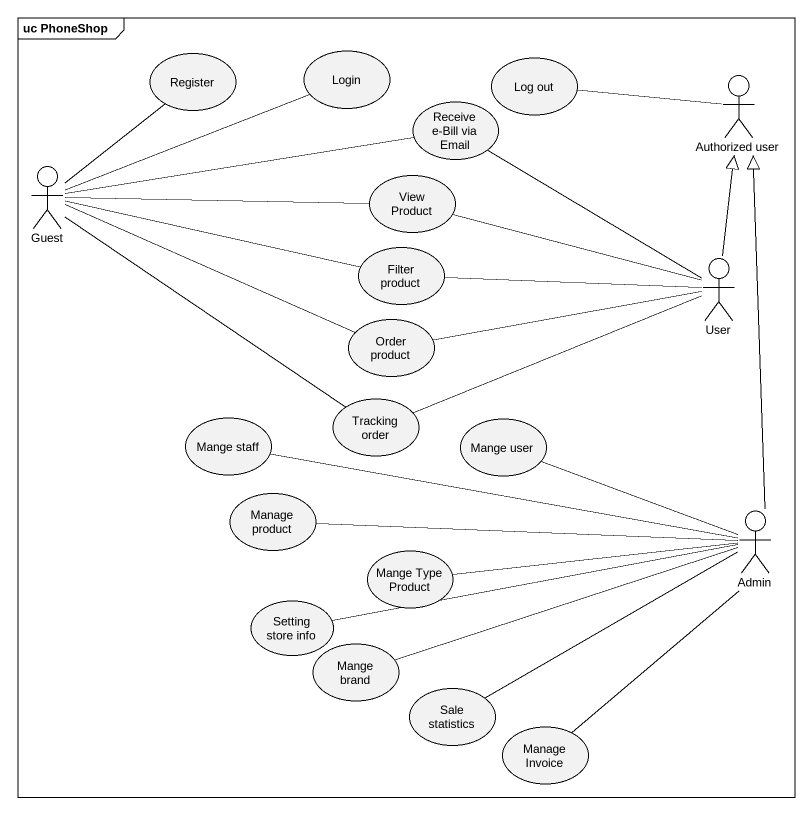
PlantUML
@startuml
mainframe uc PhoneShop
usecase Register
usecase Login
usecase "Log out" as Log_out
usecase "Receive e-Bill via Email" as Receive_e_Bill_via_Email
actor "Authorized user" as Authorized_user
actor Guest
usecase "View Product" as View_Product
usecase "Filter product" as Filter_product
actor User
usecase "Order product" as Order_product
usecase "Tracking order" as Tracking_order
usecase "Mange staff" as Mange_staff
usecase "Mange user" as Mange_user
usecase "Manage product" as Manage_product
actor Admin
usecase "Mange Type Product" as Mange_Type_Product
usecase "Setting store info" as Setting_store_info
usecase "Mange brand" as Mange_brand
usecase "Sale statistics" as Sale_statistics
usecase "Manage Invoice" as Manage_Invoice
Receive_e_Bill_via_Email -left- Guest
Receive_e_Bill_via_Email -- User
Authorized_user -left- Log_out
Guest -up- Register
Guest -right- Login
Guest -right- View_Product
Guest -right- Filter_product
Guest -right- Order_product
User -up-|> Authorized_user
User -left- View_Product
User -left- Filter_product
User -left- Order_product
Tracking_order -up- Guest
Tracking_order -right- User
Admin -up-|> Authorized_user
Admin -left- Mange_staff
Admin -left- Mange_user
Admin -left- Manage_product
Admin -left- Mange_Type_Product
Admin -left- Setting_store_info
Admin -- Manage_Invoice
Mange_brand -right- Admin
Sale_statistics -right- Admin
@enduml
